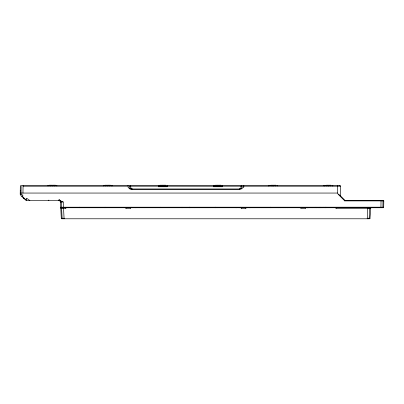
<?xml version="1.0" encoding="UTF-8"?>
<svg xmlns="http://www.w3.org/2000/svg" width="404" height="404" viewBox="0 0 404 404"><rect width="100%" height="100%" fill="white"/><g stroke="black" fill="none" stroke-linecap="round" stroke-linejoin="round"><path stroke-width="0.61" d="M241.233 186.183L222.453 186.183L222.447 186.749L213.585 186.749L213.58 185.658M162.923 186.224L162.948 185.926M218.125 186.224L218.15 185.926M59.474 200.344L26.533 200.344A1.656 1.656 0 0 1 25.361 199.859L20.7 195.198A1.656 1.656 0 0 1 20.215 194.056L20.321 186.204A0.55 0.55 0 0 1 20.872 185.658L339.764 185.658L340.32 186.204L340.486 195.849M21.129 186.199L21.033 194.4L22.998 195.183L21.826 196.324M22.957 193.056L23.079 185.658M66.478 207.57L65.761 208.252L60.782 208.252L61.277 207.742A0.55 0.55 0 0 1 60.726 207.217L382.881 207.202L382.992 200.909L383.8 200.904L383.689 207.196A0.55 0.55 0 0 1 383.138 207.742L61.277 207.742L60.741 207.469M163.085 186.224L163.085 186.194A0.55 0.48 90 0 1 163.564 185.658M241.617 185.658A0.55 0.55 0 0 0 241.067 186.183L241.006 187.406A1.656 1.656 0 0 1 239.35 188.971M241.814 187.4L241.875 186.183L340.32 186.204A0.55 0.55 0 0 0 339.764 185.658M367.236 218.781L367.761 207.742M367.236 218.256L369.185 218.271L369.711 208.242L370.513 208.252A0.54 0.54 0 0 1 371.054 207.742M60.438 201.717L61.302 218.256A0.55 0.55 0 0 0 61.857 218.781L369.443 218.781A0.55 0.55 0 0 0 369.993 218.256L370.806 207.742L370.513 208.252M131.143 207.742L131.017 207.227L130.941 207.742L131.714 207.388M374.614 207.671L373.493 207.474M97.798 207.474L97.627 207.742M153 207.474L152.828 207.742M208.201 207.474L208.03 207.742M263.403 207.474L263.231 207.742M318.604 207.474L318.433 207.742M323.629 207.742L323.821 207.227M319.231 207.742L319.428 207.227M382.992 200.909L344.753 200.904L344.981 200.344L339.451 194.814L338.199 194.349L337.678 193.056L337.557 185.658M20.235 191.016L20.392 190.637M319.918 207.742L320.165 207.227M315.635 207.742L315.893 207.227M306.974 207.212L306.631 207.742L308.353 207.742M190.289 207.484L189.976 207.742M190.218 207.484L189.9 207.742M283.558 207.484L283.189 207.742M281.381 207.484L281.007 207.742M283.699 207.484L283.32 207.742M29.846 200.344L28.674 199.859L27.477 198.718L26.533 198.718L25.361 199.859L25.619 199.657M130.457 207.742L130.921 207.474A0.54 0.54 0 0 1 130.457 207.742L130.457 208.252L126.003 208.252L125.28 207.545M130.457 208.252L131.179 207.545M240.612 207.545L241.329 208.252L245.789 208.252L245.789 207.742L246.253 207.474L246.9 207.742M245.789 208.252L246.511 207.545M306.752 207.742L307.217 207.474M306.924 207.484L307.641 207.742L308.045 207.474M300.157 207.545L300.879 208.252L305.338 208.252L306.065 207.545M312.337 207.479L311.868 207.742L311.459 207.484M312.595 207.479L312.13 207.742M316.62 207.479L316.15 207.742A0.54 0.444 90 0 1 315.771 207.484M316.877 207.479L316.408 207.742M320.897 207.479L320.428 207.742M321.16 207.484L320.7 207.742A0.54 0.54 0 0 1 320.246 207.484M325.18 207.484L324.72 207.742M329.563 207.484L329.109 207.742M246.066 207.671L246.263 207.484A0.54 0.54 0 0 1 245.789 207.742L246.879 207.671M240.006 188.971L131.785 188.971L128.018 187.345L129.719 188.819L131.825 189.516L239.966 189.516L239.966 188.971L243.769 187.345L243.824 185.658M58.949 200.126L59.423 199.879L61.044 201.106L63.211 201.97L63.489 207.742M246.501 207.474L245.991 207.742L246.329 207.671M105.444 207.742L105.141 207.212L105.449 207.742L106.267 207.388M160.646 207.742L160.343 207.212L160.651 207.742L161.469 207.388M215.847 207.742L215.544 207.212L215.847 207.742L216.67 207.388M271.049 207.742L270.746 207.212L271.049 207.742L271.872 207.388M326.25 207.742L325.947 207.212L326.25 207.742L327.073 207.388M167.256 185.658L167.246 186.749L158.383 186.749L159.757 186.183L217.746 186.224A0.55 0.48 -90 0 0 217.271 185.658M141.183 207.671L140.228 207.671M335.376 207.57L336.093 208.252L367.761 208.252L369.029 207.742M158.383 186.749L160.767 186.224A0.55 0.48 -90 0 0 160.287 185.658M48.212 200.344L48.94 200.137M240.254 188.779L241.946 188.39M65.761 207.742L66.221 207.484A0.54 0.54 0 0 1 65.761 207.742L65.761 208.252M307.848 207.742L308.318 207.671M81.866 207.671L81.204 207.671M192.269 207.671L191.607 207.671M84.123 207.742L84.481 207.671M139.324 207.742L139.683 207.671M194.526 207.742L194.885 207.671M249.728 207.742L250.086 207.671M304.929 207.742L305.288 207.671M335.451 207.742L336.103 207.742L336.093 208.252M99.47 207.671L98.541 207.671M154.671 207.671L153.742 207.671M209.873 207.671L208.944 207.671M265.075 207.671L264.145 207.671M320.276 207.671L319.347 207.671M239.966 188.971L242.067 188.819M48.137 185.734L49.243 185.658L49.227 185.219L55.6 185.219L55.6 185.658M103.338 185.734L104.444 185.658M158.54 185.734L159.646 185.658M213.741 185.734L214.847 185.658M268.943 185.734L270.049 185.658M324.144 185.734L325.25 185.658M60.984 201.879L60.449 201.914A1.656 1.656 0 0 0 58.792 200.344L59.933 200.798L60.449 201.914L63.211 201.97M381.043 200.419L383.527 200.419L383.8 200.904M369.185 218.271L369.993 218.256M23.079 186.204L130.719 186.183L130.785 187.406A1.656 1.656 0 0 0 132.436 188.971M60.413 201.111L61.044 201.106L58.949 200.344L59.423 199.879L58.949 199.531M61.302 218.256L64.059 218.256L64.059 218.781M382.881 207.202L383.689 207.196M367.761 208.252L369.711 208.242M124.907 207.671L126.003 207.742L126.003 208.252M240.239 207.671L241.329 207.742L241.329 208.252M302.025 207.671L303.121 207.742M130.209 186.183L165.877 186.183L167.246 186.749L164.867 186.194A0.55 0.48 90 0 1 165.342 185.658M222.453 186.183L218.286 186.194A0.55 0.48 90 0 1 218.766 185.658M20.2 193.056L337.678 193.056M344.981 200.344L383.527 200.419M81.052 207.474L81.724 207.474M84.279 207.474L84.663 207.474M86.905 207.474L88.052 207.474M96.546 207.474L97.692 207.474M98.596 207.474L99.546 207.474M99.934 207.474L100.318 207.474M139.481 207.474L139.865 207.474M140.148 207.474L141.122 207.474M142.107 207.474L143.253 207.474M151.747 207.474L152.894 207.474M153.798 207.474L154.747 207.474M155.136 207.474L155.52 207.474M191.456 207.474L192.127 207.474M194.683 207.474L195.066 207.474M197.309 207.474L198.455 207.474M206.949 207.474L208.095 207.474M208.999 207.474L209.949 207.474M210.338 207.474L210.721 207.474M247.506 207.474L248.935 207.474A0.54 0.298 90 0 0 249.192 207.742L248.935 207.474M249.884 207.474L250.268 207.474M252.505 207.474L253.651 207.474M262.151 207.474L263.297 207.474M264.201 207.474L265.15 207.474M265.539 207.474L265.923 207.474M305.086 207.474L305.464 207.474M307.707 207.474L308.853 207.474M317.352 207.474L318.498 207.474M319.402 207.474L320.352 207.474M320.741 207.474L321.124 207.474M363.115 207.474L361.994 207.671M241.067 186.183L241.875 186.183M307.848 207.671L308.671 207.671M130.724 207.671L131.547 207.484M239.133 207.671L241.062 207.671L240.865 207.474A0.54 0.54 0 0 0 241.314 207.742M123.806 207.671L125.982 207.742M129.719 188.819L131.825 188.971L131.825 189.516M339.118 185.658L340.037 185.734M129.846 188.39L131.532 188.779M307.02 207.671L307.419 207.742M320.917 207.671L321.281 207.742M265.716 207.671L266.079 207.742M210.514 207.671L210.878 207.742M155.313 207.671L155.676 207.742M100.111 207.671L100.475 207.742M315.938 207.742L315.484 207.484L315.504 207.742M311.661 207.742L311.201 207.484M303.359 207.742L302.899 207.484M300.652 207.742L300.212 207.474M135.047 207.742L134.608 207.474M248.071 207.671L248.319 207.742L248.061 207.474M284.971 207.742L284.593 207.484M282.951 207.742L282.578 207.484M181.891 207.742L181.568 207.484M181.815 207.742L181.497 207.484M58.792 200.344L59.938 200.803M20.215 194.056L21.033 194.4M62.322 207.742L63.534 208.252L64.059 218.256M25.442 199.253L23.477 197.97A1.656 0.727 -45 0 0 24.164 198M24.013 198.334L23.477 197.97A1.656 1.656 0 0 0 24.649 198.46M60.726 207.217L61.277 207.742M338.199 194.349L344.753 200.904M284.734 207.484L285.108 207.742A0.54 0.444 90 0 0 285.497 207.484M309.105 207.742L309.07 207.474M131.017 207.227L131.138 207.742M217.882 185.926L217.913 186.224M162.681 185.926L162.711 186.224M129.911 186.183L129.977 187.4M61.257 201.919L61.534 207.217M61.585 208.242L62.11 218.271M162.544 186.194L162.544 186.224A0.55 0.48 -90 0 0 162.07 185.658M381.043 200.344L380.932 207.742M371.619 207.474L371.619 207.742M364.994 207.474L364.994 207.742M335.002 207.479L335.002 207.742M333.896 207.474L333.896 207.742M332.856 185.658L332.856 185.921M332.694 185.658L332.694 185.931M330.8 185.658L330.8 185.219L326.296 185.219L326.296 185.658M330.371 185.219L330.371 185.658M330.199 207.484L330.199 207.742M327.568 185.219L327.568 185.658M327.482 207.474L327.482 207.742M325.811 207.484L325.811 207.742M324.144 185.658L324.144 185.931M323.983 185.658L323.983 185.921M321.791 207.484L321.791 207.742M321.534 207.479L321.534 207.742M319.579 207.484L319.579 207.742M317.509 207.479L317.509 207.742M317.251 207.479L317.251 207.742M316.418 207.474L316.418 207.742A0.54 0.54 0 0 1 315.973 207.484M315.251 207.484L315.251 207.742M314.847 207.484L314.847 207.742M313.231 207.479L313.231 207.742M312.974 207.479L312.974 207.742M311.282 207.484L311.282 207.742M310.827 207.484L310.827 207.742M310.57 207.484L310.57 207.742M309.792 207.474L309.792 207.742M308.949 207.479L308.949 207.742M308.671 207.484L308.671 207.742M306.55 207.484L306.55 207.742M306.288 207.742L306.288 207.484A0.54 0.54 0 0 1 305.833 207.742M305.338 207.742L305.338 208.252M302.268 207.484L302.268 207.742M302.025 207.484L302.025 207.742A0.54 0.54 0 0 1 301.611 207.474M300.879 207.742L300.879 207.994M299.106 207.474L299.106 207.742M277.492 185.658L277.492 185.931M275.851 185.658L275.851 185.219L270.842 185.219L270.842 185.658M275.765 185.219L275.765 185.658M272.281 207.474L272.281 207.742M268.943 185.658L268.943 185.931M268.781 185.658L268.781 185.921M261.216 207.474L261.216 207.742M254.591 207.474L254.591 207.742M250.798 207.484L250.859 207.742M250.702 207.484L250.702 207.742M240.239 207.484L240.239 207.742M239.133 207.474L239.133 207.742M235.441 207.484L235.441 207.742M235.36 207.484L235.36 207.742M222.291 185.658L222.291 185.931M220.907 185.658L220.907 185.219L215.382 185.219L215.382 185.658M220.705 185.219L220.705 185.658M219.998 185.219L219.998 185.658M217.887 185.219L217.887 185.658M217.079 207.474L217.079 207.742M213.741 185.658L213.741 185.931M206.015 207.474L206.015 207.742M199.389 207.474L199.389 207.742M189.804 207.227L189.804 207.742M188.32 207.474L188.32 207.742M181.987 207.227L181.987 207.742M167.089 185.658L167.089 185.931M165.706 185.658L165.706 185.219L159.928 185.219L159.928 185.658M165.62 185.219L165.62 185.658M164.721 185.219L164.721 185.658M162.948 185.219L162.948 185.658M161.878 207.474L161.878 207.742M158.54 185.658L158.54 185.931M158.378 185.658L158.378 186.183M150.813 207.474L150.813 207.742M144.188 207.474L144.188 207.742M136.426 207.484L136.426 207.742M136.35 207.484L136.35 207.742M133.502 207.474L133.502 207.742M132.103 207.474L132.103 207.742M127.962 185.658L127.962 186.204M124.892 207.484L124.892 207.742M123.806 207.474L123.806 207.742M112.054 185.658L112.054 185.921M111.888 185.658L111.888 185.931M110.504 185.658L110.504 185.219L104.984 185.219L104.984 185.658M110.019 185.219L110.019 185.658M108.833 185.219L108.833 185.658M106.676 207.474L106.676 207.742M103.338 185.658L103.338 185.931M95.612 207.474L95.612 207.742M88.986 207.474L88.986 207.742M77.922 207.474L77.922 207.742M67.958 207.474L67.958 207.742M66.852 207.484L66.852 207.742M63.534 207.742L63.534 208.252M56.853 185.658L56.853 185.921M54.247 185.219L54.247 185.658M53.687 185.219L53.687 185.658M51.146 185.219L51.146 185.658M50.586 185.219L50.586 185.658M47.975 185.658L47.975 185.921M26.533 198.718L26.533 200.344M247.793 207.742A0.54 0.444 -90 0 1 247.415 207.484M190.36 207.742A0.54 0.5 -90 0 1 189.931 207.474M160.272 207.474A0.54 0.5 90 0 1 159.838 207.742M49.889 185.658A0.55 0.48 -90 0 1 50.293 185.926M52.752 185.926A0.55 0.48 90 0 1 53.161 185.658M287.714 207.484A0.54 0.439 90 0 1 287.34 207.742M319.089 207.484A0.54 0.444 90 0 1 318.711 207.742M23.22 197.031A1.656 1.656 0 0 1 22.048 196.546M109.731 185.926A0.55 0.48 90 0 1 110.141 185.658M215.489 185.658A0.55 0.48 -90 0 1 215.968 186.194L213.585 186.749L215.196 186.224L221.074 186.183L222.447 186.749L220.069 186.194A0.55 0.48 90 0 1 220.544 185.658M328.76 185.926A0.55 0.48 90 0 1 329.169 185.658M327.669 185.658A0.55 0.48 -90 0 1 328.078 185.926M330.538 185.926A0.55 0.48 90 0 1 330.947 185.658M325.892 185.658A0.55 0.48 -90 0 1 326.301 185.926M275.336 185.926A0.55 0.48 90 0 1 275.745 185.658M270.69 185.658A0.55 0.48 -90 0 1 271.099 185.926M273.559 185.926A0.55 0.48 90 0 1 273.968 185.658M272.473 185.658A0.55 0.48 -90 0 1 272.877 185.926M105.09 185.658A0.55 0.48 -90 0 1 105.495 185.926M106.868 185.658A0.55 0.48 -90 0 1 107.277 185.926M54.53 185.926A0.55 0.48 90 0 1 54.939 185.658M79.957 207.742A0.54 0.5 90 0 1 79.527 207.474M250.344 207.484A0.54 0.439 90 0 1 249.97 207.742M314.812 207.484A0.54 0.449 90 0 1 314.428 207.742M250.238 207.484A0.54 0.444 -90 0 1 249.859 207.742M312.191 207.742A0.54 0.449 90 0 1 311.807 207.484M301.384 207.742A0.54 0.47 -90 0 1 300.98 207.474M301.606 207.742A0.54 0.54 0 0 1 301.142 207.474M301.788 207.742A0.54 0.444 90 0 1 301.404 207.474M324.361 207.742A0.54 0.54 0 0 1 323.902 207.484M320.463 207.742A0.54 0.439 -90 0 1 320.094 207.484M319.968 207.742A0.54 0.54 0 0 1 319.508 207.484M318.362 207.484A0.54 0.444 -90 0 1 317.983 207.742M135.906 207.484A0.54 0.379 -90 0 1 135.582 207.742M130.169 185.658A0.55 0.55 0 0 1 130.719 186.183M322.761 207.484A0.54 0.439 90 0 1 322.387 207.742M105.07 207.474A0.54 0.5 90 0 1 104.636 207.742M247.809 207.742A0.54 0.449 90 0 1 247.425 207.484M278.836 207.742A0.54 0.444 -90 0 1 278.462 207.484M215.473 207.474A0.54 0.5 90 0 1 215.039 207.742M240.774 207.227L240.653 207.742L240.774 207.227M189.36 207.292L189.148 207.742L189.36 207.292M79.457 207.212L79.154 207.742L78.331 207.388L79.154 207.742L79.457 207.212M189.86 207.212L189.552 207.742L188.734 207.388L189.552 207.742L189.86 207.212M185.456 207.484L185.138 207.742L185.451 207.484M186.658 207.742L186.33 207.484L186.648 207.742M182.643 207.742L182.426 207.292L182.643 207.742M246.581 207.742L246.344 207.227L246.566 207.742M132.002 207.484A0.54 0.374 90 0 0 132.32 207.742A0.54 0.379 -90 0 1 132.012 207.484M280.578 207.484A0.54 0.439 -90 0 0 280.952 207.742A0.54 0.444 90 0 1 280.588 207.484M325.442 207.742A0.54 0.5 -90 0 0 325.876 207.474A0.54 0.5 90 0 1 325.442 207.742M239.466 207.742A0.54 0.374 -90 0 0 239.784 207.484A0.54 0.374 90 0 1 239.466 207.742M135.673 207.742A0.54 0.374 90 0 0 135.991 207.484A0.54 0.374 -90 0 1 135.673 207.742M235.8 207.484A0.54 0.374 -90 0 0 236.113 207.742A0.54 0.374 90 0 1 235.8 207.484M235.886 207.484A0.54 0.379 -90 0 0 236.204 207.742A0.54 0.379 90 0 1 235.886 207.484M270.241 207.742A0.54 0.5 -90 0 0 270.675 207.474A0.54 0.5 90 0 1 270.241 207.742"/></g></svg>
